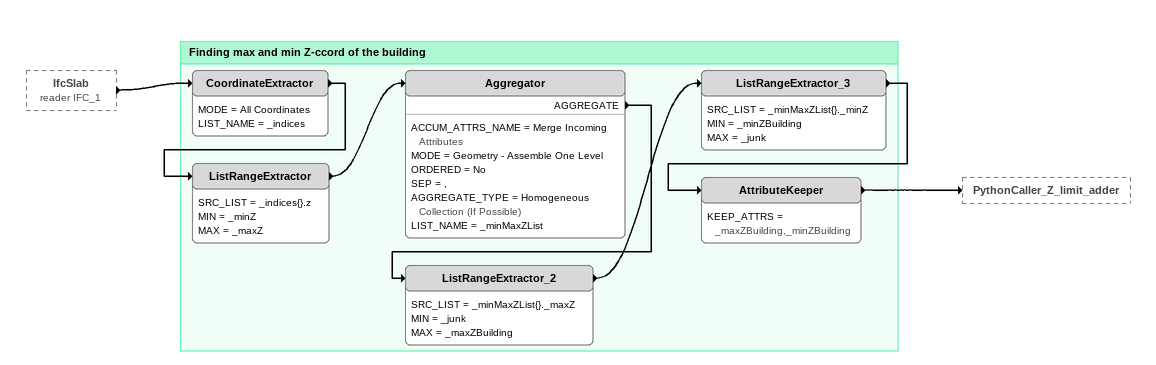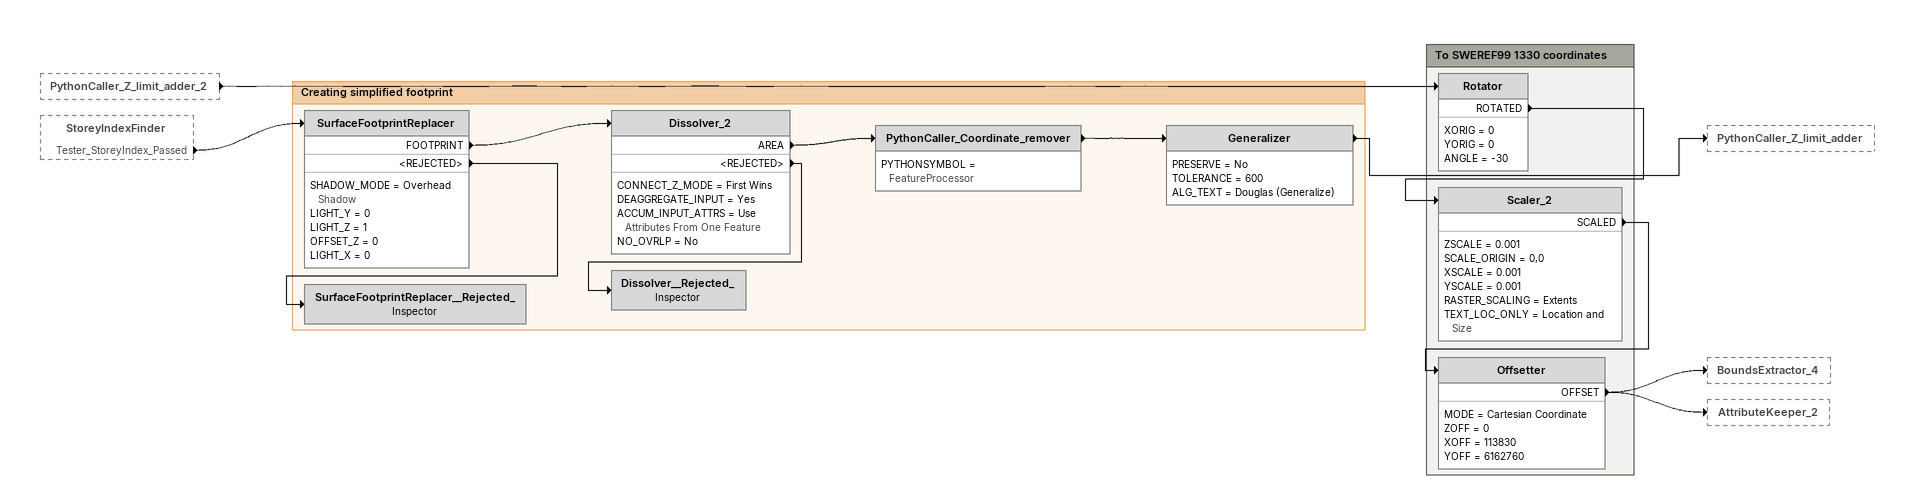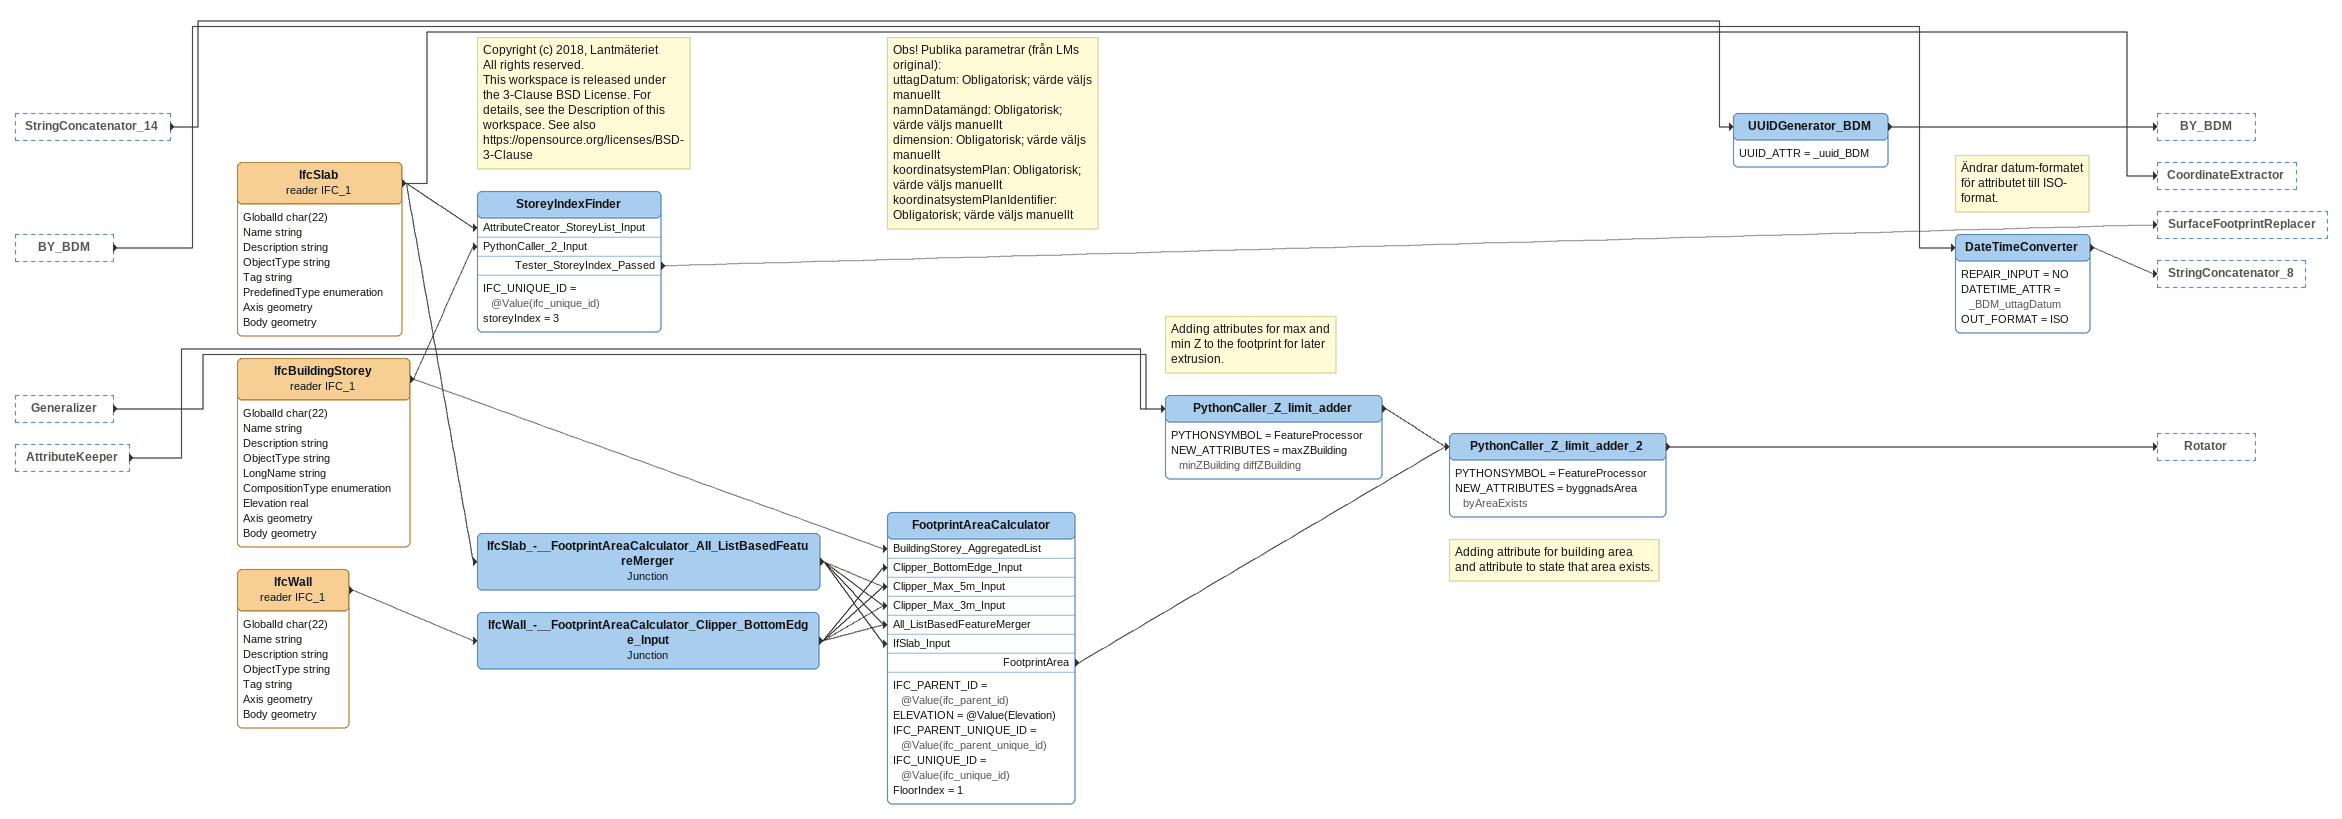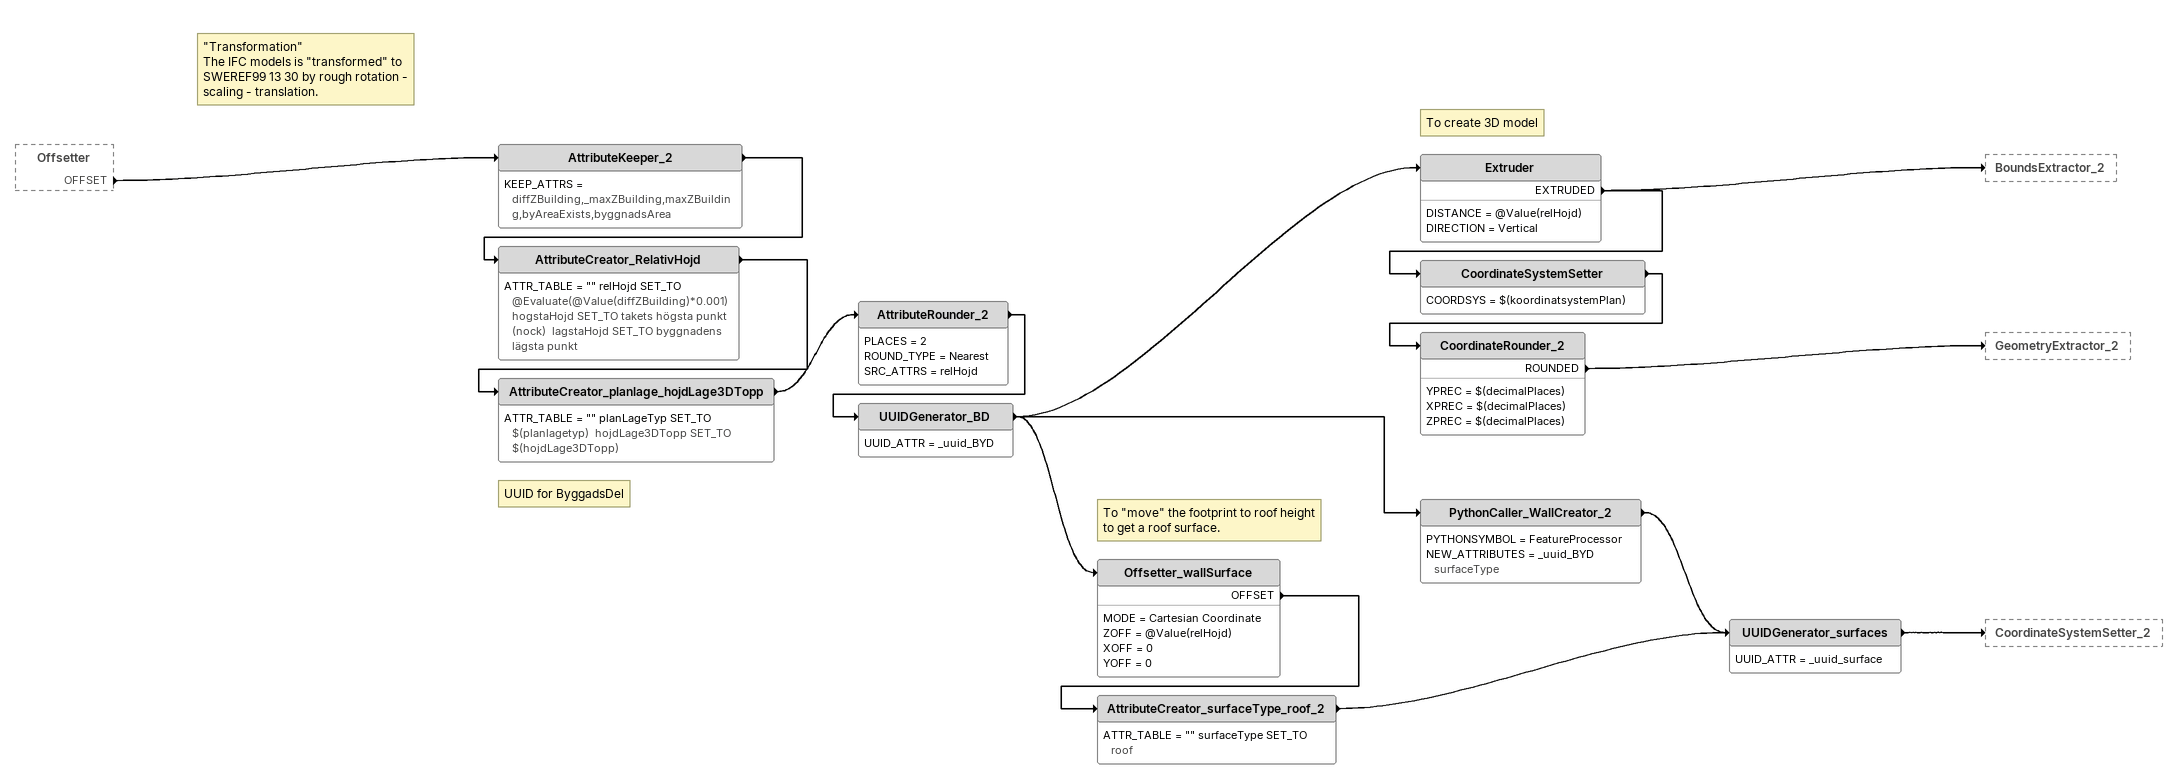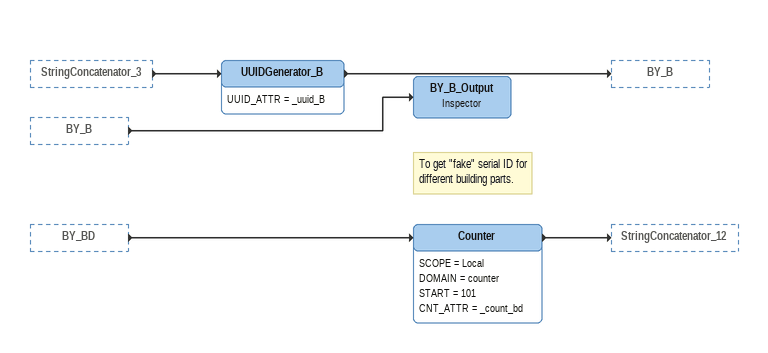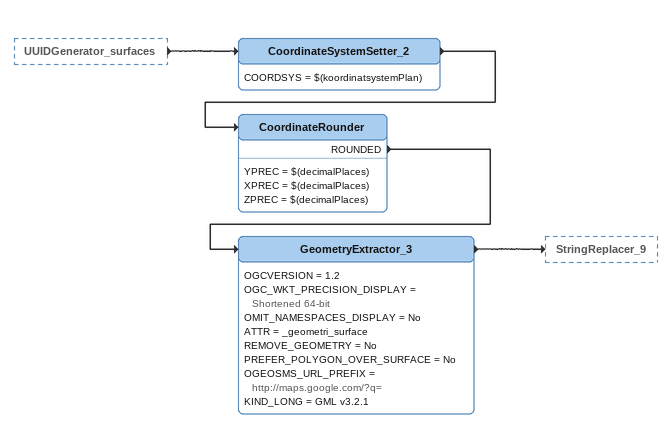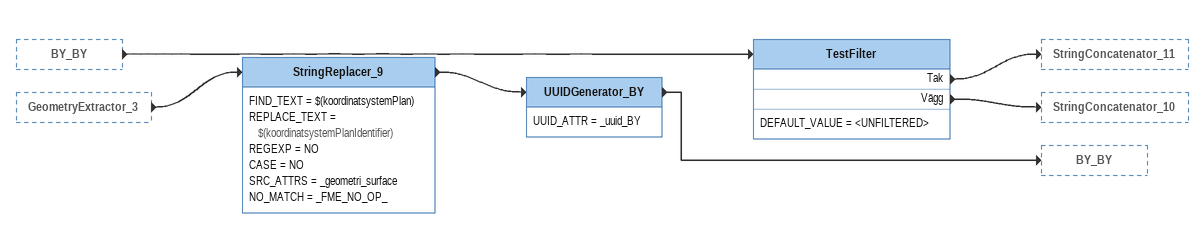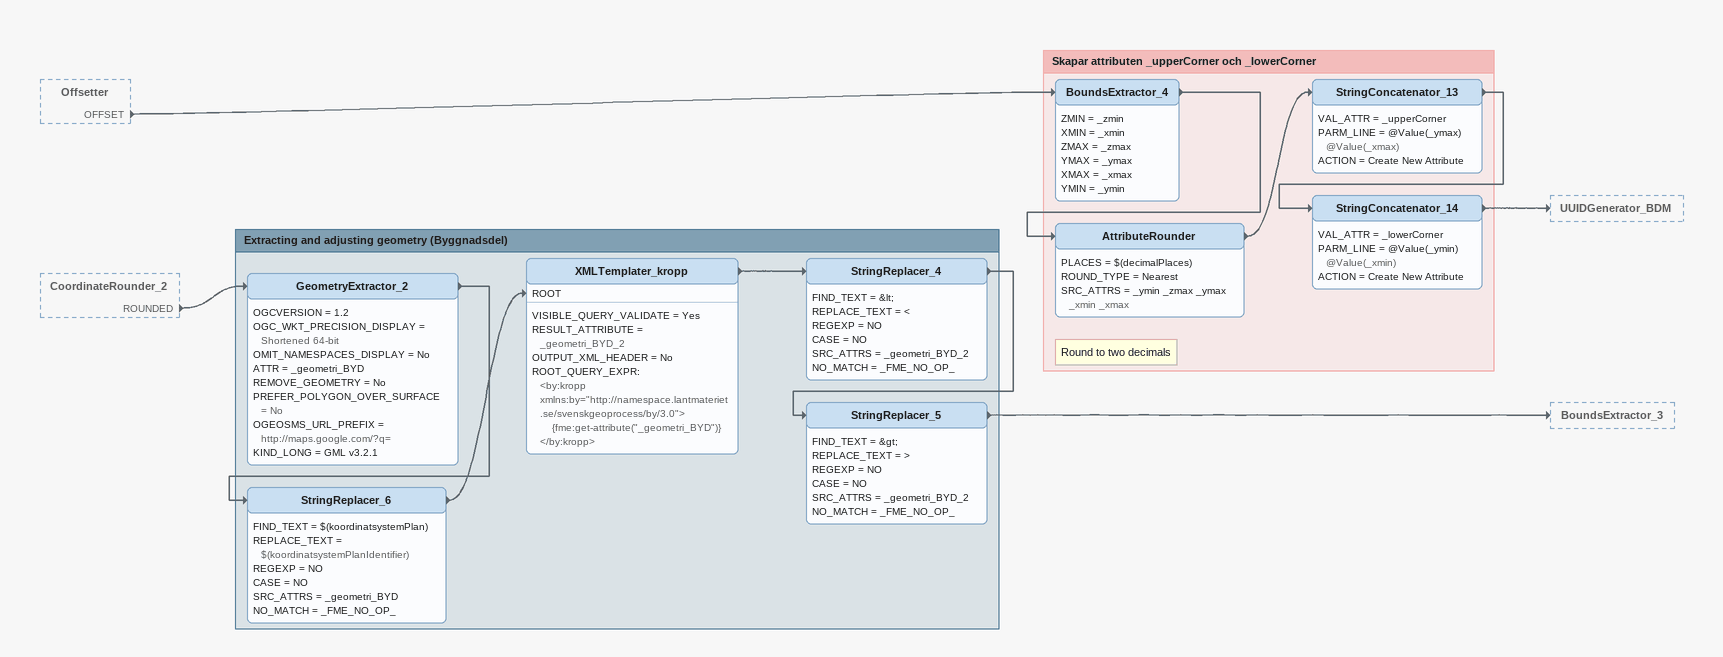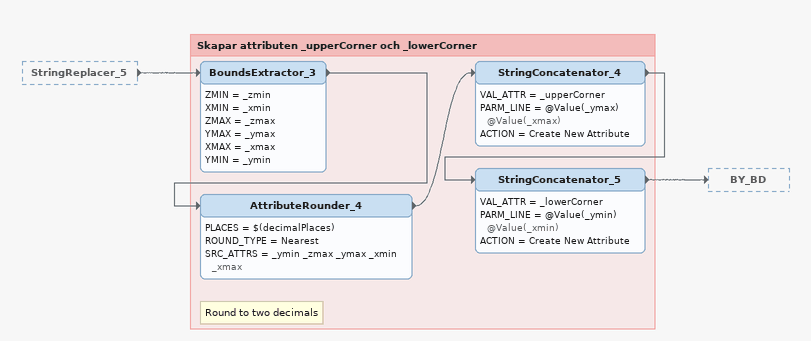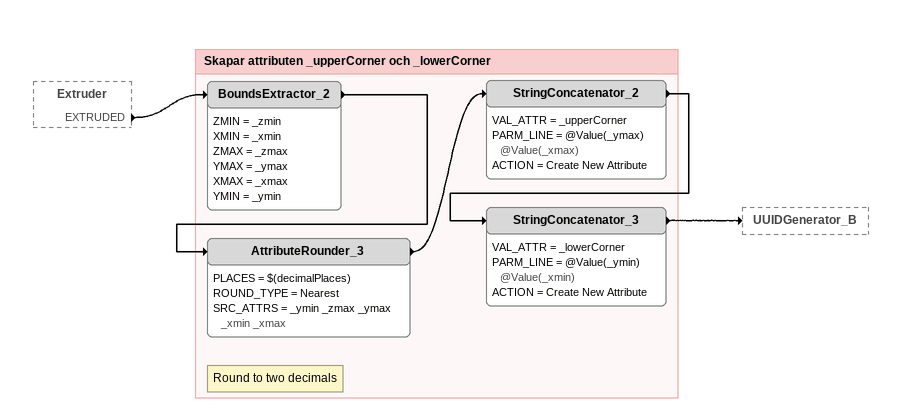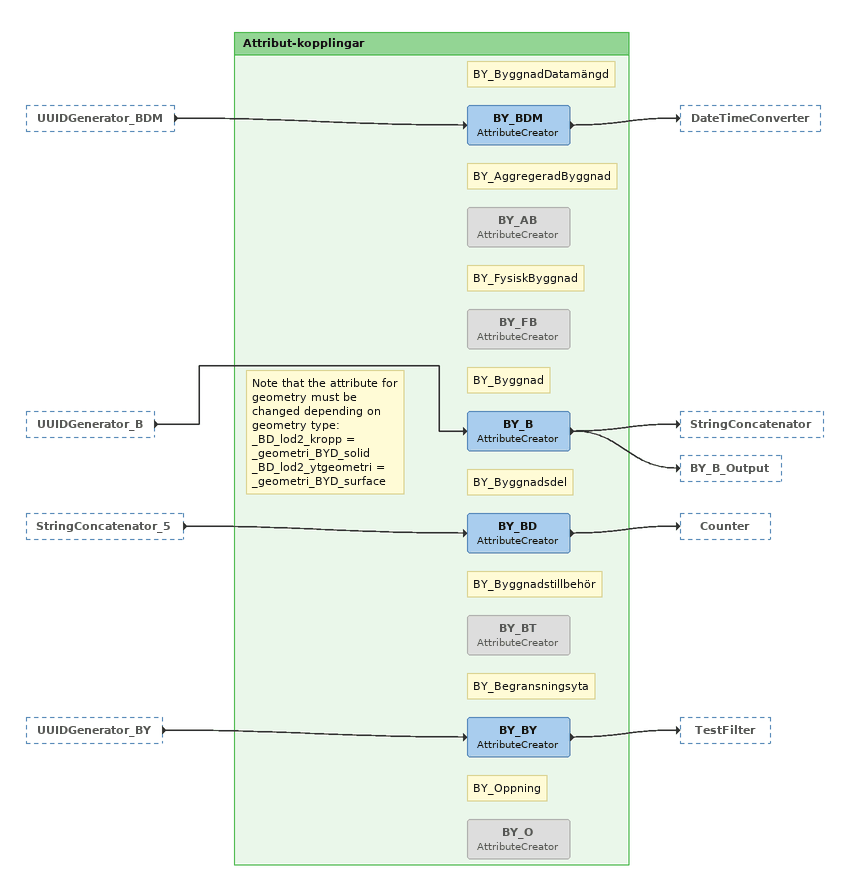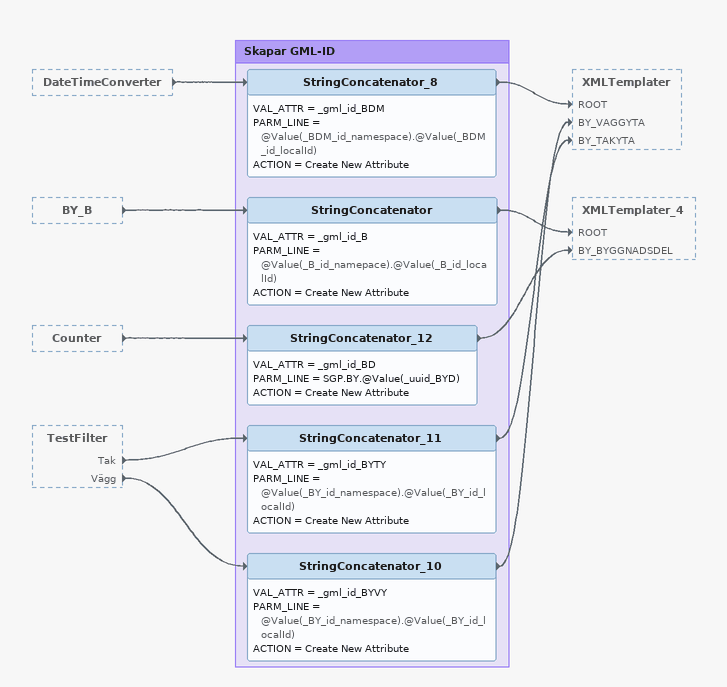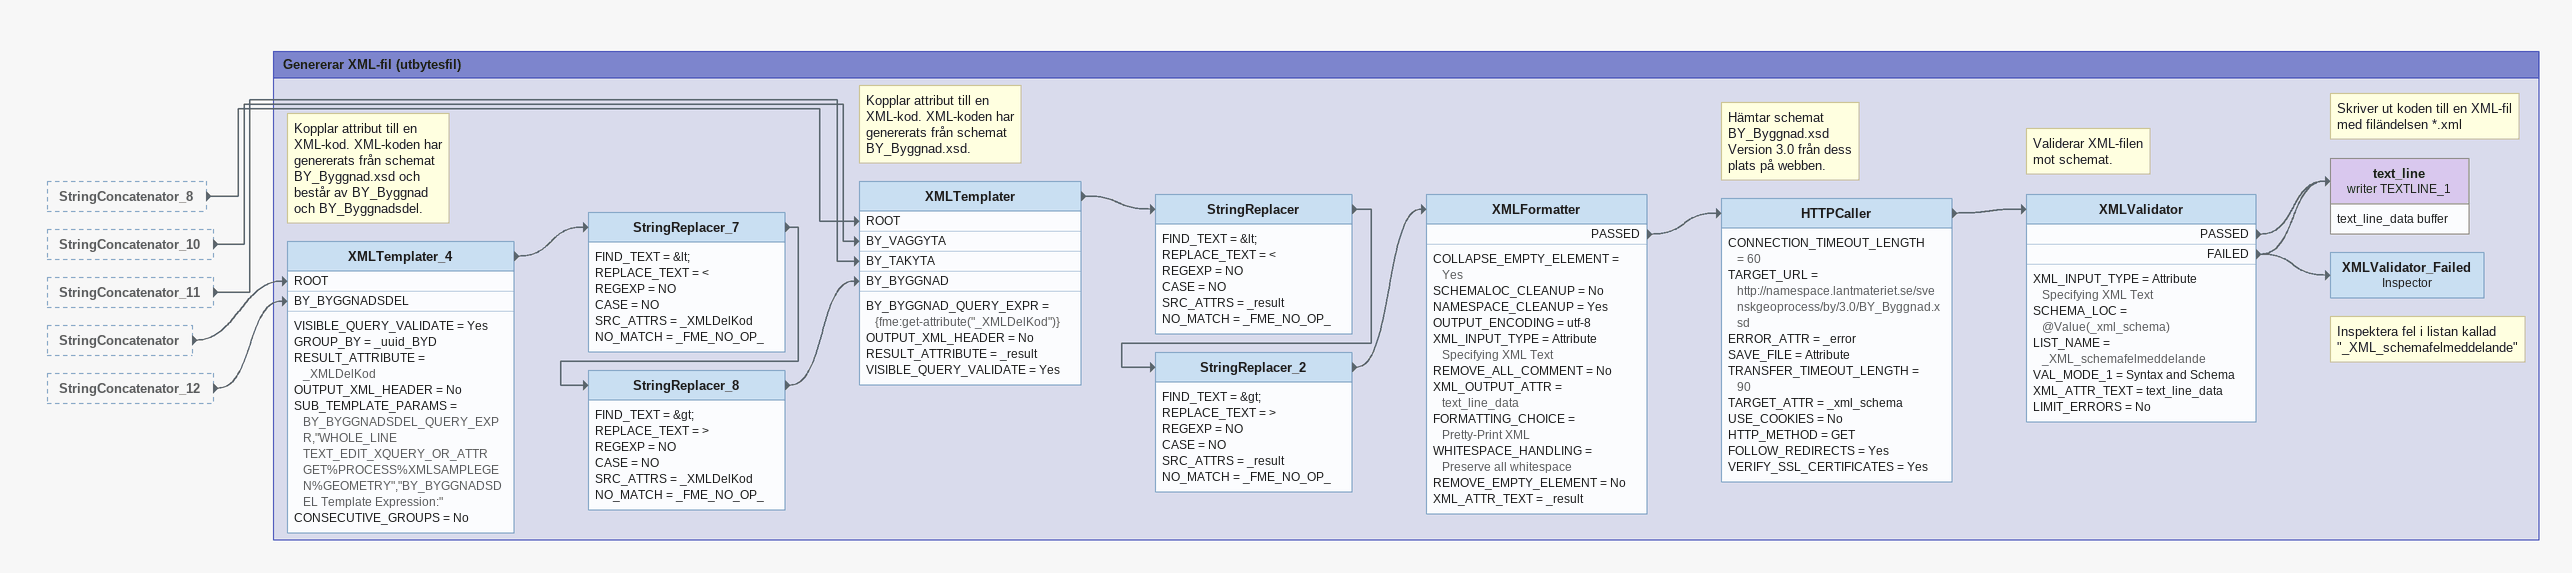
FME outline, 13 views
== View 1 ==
IfcSlab (reader IFC_1) [outside]
    -> CoordinateExtractor

Bookmark: Finding max and min Z-ccord of the building
CoordinateExtractor
    MODE = All Coordinates
    LIST_NAME = _indices
    -> ListRangeExtractor
ListRangeExtractor
    SRC_LIST = _indices{}.z
    MIN = _minZ
    MAX = _maxZ
    -> Aggregator
Aggregator
    ACCUM_ATTRS_NAME = Merge Incoming Attributes
    MODE = Geometry - Assemble One Level
    ORDERED = No
    SEP = ,
    AGGREGATE_TYPE = Homogeneous Collection (If Possible)
    LIST_NAME = _minMaxZList
    AGGREGATE -> ListRangeExtractor_2
ListRangeExtractor_2
    SRC_LIST = _minMaxZList{}._maxZ
    MIN = _junk
    MAX = _maxZBuilding
    -> ListRangeExtractor_3
ListRangeExtractor_3
    SRC_LIST = _minMaxZList{}._minZ
    MIN = _minZBuilding
    MAX = _junk
    -> AttributeKeeper
AttributeKeeper
    KEEP_ATTRS = _maxZBuilding,_minZBuilding
    -> PythonCaller_Z_limit_adder

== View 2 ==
PythonCaller_Z_limit_adder_2 [outside]
    -> Rotator
StoreyIndexFinder [outside]
    Tester_StoreyIndex_Passed -> SurfaceFootprintReplacer

Bookmark: Creating simplified footprint
SurfaceFootprintReplacer
    SHADOW_MODE = Overhead Shadow
    LIGHT_Y = 0
    LIGHT_Z = 1
    OFFSET_Z = 0
    LIGHT_X = 0
    FOOTPRINT -> Dissolver_2
    <REJECTED> -> SurfaceFootprintReplacer__Rejected_
Dissolver_2
    CONNECT_Z_MODE = First Wins
    DEAGGREGATE_INPUT = Yes
    ACCUM_INPUT_ATTRS = Use Attributes From One Feature
    NO_OVRLP = No
    AREA -> PythonCaller_Coordinate_remover
    <REJECTED> -> Dissolver__Rejected_
PythonCaller_Coordinate_remover
    PYTHONSYMBOL = FeatureProcessor
    -> Generalizer
Generalizer
    PRESERVE = No
    TOLERANCE = 600
    ALG_TEXT = Douglas (Generalize)
    -> PythonCaller_Z_limit_adder
Dissolver__Rejected_: Inspector
SurfaceFootprintReplacer__Rejected_: Inspector

Bookmark: To SWEREF99 1330 coordinates
Rotator
    XORIG = 0
    YORIG = 0
    ANGLE = -30
    ROTATED -> Scaler_2
Scaler_2
    ZSCALE = 0.001
    SCALE_ORIGIN = 0,0
    XSCALE = 0.001
    YSCALE = 0.001
    RASTER_SCALING = Extents
    TEXT_LOC_ONLY = Location and Size
    SCALED -> Offsetter
Offsetter
    MODE = Cartesian Coordinate
    ZOFF = 0
    XOFF = 113830
    YOFF = 6162760
    OFFSET -> BoundsExtractor_4
    OFFSET -> AttributeKeeper_2

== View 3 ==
StringConcatenator_14 [outside]
    -> UUIDGenerator_BDM
BY_BDM [outside]
    -> DateTimeConverter
Generalizer [outside]
    -> PythonCaller_Z_limit_adder
AttributeKeeper [outside]
    -> PythonCaller_Z_limit_adder
IfcSlab (reader IFC_1)
    attributes: GlobalId char(22), Name string, Description string, ObjectType string, Tag string, PredefinedType enumeration, Axis geometry, Body geometry
    -> StoreyIndexFinder [AttributeCreator_StoreyList_Input]
    -> CoordinateExtractor
    -> IfcSlab_-__FootprintAreaCalculator_All_ListBasedFeatureMerger
IfcSlab_-__FootprintAreaCalculator_All_ListBasedFeatureMerger: Junction
    -> FootprintAreaCalculator [IfSlab_Input]
    -> FootprintAreaCalculator [All_ListBasedFeatureMerger]
    -> FootprintAreaCalculator [Clipper_Max_3m_Input]
    -> FootprintAreaCalculator [Clipper_Max_5m_Input]
IfcBuildingStorey (reader IFC_1)
    attributes: GlobalId char(22), Name string, Description string, ObjectType string, LongName string, CompositionType enumeration, Elevation real, Axis geometry, Body geometry
    -> StoreyIndexFinder [PythonCaller_2_Input]
    -> FootprintAreaCalculator [BuildingStorey_AggregatedList]
Note: Copyright (c) 2018, Lantmäteriet / All rights reserved. / This workspace is released under the 3-Clause BSD License. For details, see the Description of this workspace. See also https://opensource.org/licenses/BSD-3-Clause
Note: Obs! Publika parametrar (från LMs original): / uttagDatum: Obligatorisk; värde väljs manuellt / namnDatamängd: Obligatorisk; värde väljs manuellt / dimension: Obligatorisk; värde väljs manuellt / koordinatsystemPlan: Obligatorisk; värde väljs manuellt / koordinatsystemPlanIdentifier: Obligatorisk; värde väljs manuellt
StoreyIndexFinder
    IFC_UNIQUE_ID = @Value(ifc_unique_id)
    storeyIndex = 3
    Tester_StoreyIndex_Passed -> SurfaceFootprintReplacer
Note: Adding attributes for max and / min Z to the footprint for later / extrusion.
PythonCaller_Z_limit_adder
    PYTHONSYMBOL = FeatureProcessor
    NEW_ATTRIBUTES = maxZBuilding minZBuilding diffZBuilding
    -> PythonCaller_Z_limit_adder_2
IfcWall (reader IFC_1)
    attributes: GlobalId char(22), Name string, Description string, ObjectType string, Tag string, Axis geometry, Body geometry
    -> IfcWall_-__FootprintAreaCalculator_Clipper_BottomEdge_Input
IfcWall_-__FootprintAreaCalculator_Clipper_BottomEdge_Input: Junction
    -> FootprintAreaCalculator [Clipper_BottomEdge_Input]
    -> FootprintAreaCalculator [Clipper_Max_5m_Input]
    -> FootprintAreaCalculator [Clipper_Max_3m_Input]
    -> FootprintAreaCalculator [All_ListBasedFeatureMerger]
FootprintAreaCalculator
    IFC_PARENT_ID = @Value(ifc_parent_id)
    ELEVATION = @Value(Elevation)
    IFC_PARENT_UNIQUE_ID = @Value(ifc_parent_unique_id)
    IFC_UNIQUE_ID = @Value(ifc_unique_id)
    FloorIndex = 1
    FootprintArea -> PythonCaller_Z_limit_adder_2
Note: Adding attribute for building area / and attribute to state that area exists.
PythonCaller_Z_limit_adder_2
    PYTHONSYMBOL = FeatureProcessor
    NEW_ATTRIBUTES = byggnadsArea byAreaExists
    -> Rotator
UUIDGenerator_BDM
    UUID_ATTR = _uuid_BDM
    -> BY_BDM
Note: Ändrar datum-formatet / för attributet till ISO- / format.
DateTimeConverter
    REPAIR_INPUT = NO
    DATETIME_ATTR = _BDM_uttagDatum
    OUT_FORMAT = ISO
    -> StringConcatenator_8

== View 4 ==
Offsetter [outside]
    OFFSET -> AttributeKeeper_2
AttributeKeeper_2
    KEEP_ATTRS = diffZBuilding,_maxZBuilding,maxZBuilding,byAreaExists,byggnadsArea
    -> AttributeCreator_RelativHojd
AttributeCreator_RelativHojd
    ATTR_TABLE = "" relHojd SET_TO @Evaluate(@Value(diffZBuilding)*0.001)  hogstaHojd SET_TO takets högsta punkt (nock)  lagstaHojd SET_TO byggnadens lägsta punkt
    -> AttributeCreator_planlage_hojdLage3DTopp
Note: "Transformation" / The IFC models is "transformed" to SWEREF99 13 30 by rough rotation - scaling - translation.
AttributeCreator_planlage_hojdLage3DTopp
    ATTR_TABLE = "" planLageTyp SET_TO $(planlagetyp)  hojdLage3DTopp SET_TO $(hojdLage3DTopp)
    -> AttributeRounder_2
AttributeRounder_2
    PLACES = 2
    ROUND_TYPE = Nearest
    SRC_ATTRS = relHojd
    -> UUIDGenerator_BD
Note: UUID for ByggadsDel
UUIDGenerator_BD
    UUID_ATTR = _uuid_BYD
    -> Extruder
    -> PythonCaller_WallCreator_2
    -> Offsetter_wallSurface
Note: To create 3D model
Extruder
    DISTANCE = @Value(relHojd)
    DIRECTION = Vertical
    EXTRUDED -> CoordinateSystemSetter
    EXTRUDED -> BoundsExtractor_2
CoordinateSystemSetter
    COORDSYS = $(koordinatsystemPlan)
    -> CoordinateRounder_2
CoordinateRounder_2
    YPREC = $(decimalPlaces)
    XPREC = $(decimalPlaces)
    ZPREC = $(decimalPlaces)
    ROUNDED -> GeometryExtractor_2
PythonCaller_WallCreator_2
    PYTHONSYMBOL = FeatureProcessor
    NEW_ATTRIBUTES = _uuid_BYD surfaceType
    -> UUIDGenerator_surfaces
Note: To "move" the footprint to roof height / to get a roof surface.
Offsetter_wallSurface
    MODE = Cartesian Coordinate
    ZOFF = @Value(relHojd)
    XOFF = 0
    YOFF = 0
    OFFSET -> AttributeCreator_surfaceType_roof_2
AttributeCreator_surfaceType_roof_2
    ATTR_TABLE = "" surfaceType SET_TO roof
    -> UUIDGenerator_surfaces
UUIDGenerator_surfaces
    UUID_ATTR = _uuid_surface
    -> CoordinateSystemSetter_2

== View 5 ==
StringConcatenator_3 [outside]
    -> UUIDGenerator_B
BY_B [outside]
    -> BY_B_Output
BY_BD [outside]
    -> Counter
Note: To get "fake" serial ID for / different building parts.
Counter
    SCOPE = Local
    DOMAIN = counter
    START = 101
    CNT_ATTR = _count_bd
    -> StringConcatenator_12
UUIDGenerator_B
    UUID_ATTR = _uuid_B
    -> BY_B
BY_B_Output: Inspector

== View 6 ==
UUIDGenerator_surfaces [outside]
    -> CoordinateSystemSetter_2
CoordinateSystemSetter_2
    COORDSYS = $(koordinatsystemPlan)
    -> CoordinateRounder
CoordinateRounder
    YPREC = $(decimalPlaces)
    XPREC = $(decimalPlaces)
    ZPREC = $(decimalPlaces)
    ROUNDED -> GeometryExtractor_3
GeometryExtractor_3
    OGCVERSION = 1.2
    OGC_WKT_PRECISION_DISPLAY = Shortened 64-bit
    OMIT_NAMESPACES_DISPLAY = No
    ATTR = _geometri_surface
    REMOVE_GEOMETRY = No
    PREFER_POLYGON_OVER_SURFACE = No
    OGEOSMS_URL_PREFIX = http://maps.google.com/?q=
    KIND_LONG = GML v3.2.1
    -> StringReplacer_9

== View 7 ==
BY_BY [outside]
    -> TestFilter
GeometryExtractor_3 [outside]
    -> StringReplacer_9
StringReplacer_9
    FIND_TEXT = $(koordinatsystemPlan)
    REPLACE_TEXT = $(koordinatsystemPlanIdentifier)
    REGEXP = NO
    CASE = NO
    SRC_ATTRS = _geometri_surface
    NO_MATCH = _FME_NO_OP_
    -> UUIDGenerator_BY
UUIDGenerator_BY
    UUID_ATTR = _uuid_BY
    -> BY_BY
TestFilter
    DEFAULT_VALUE = <UNFILTERED>
    Tak -> StringConcatenator_11
    Vägg -> StringConcatenator_10

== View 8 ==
Offsetter [outside]
    OFFSET -> BoundsExtractor_4
CoordinateRounder_2 [outside]
    ROUNDED -> GeometryExtractor_2

Bookmark: Skapar attributen _upperCorner och _lowerCorner
BoundsExtractor_4
    ZMIN = _zmin
    XMIN = _xmin
    ZMAX = _zmax
    YMAX = _ymax
    XMAX = _xmax
    YMIN = _ymin
    -> AttributeRounder
Note: Round to two decimals
AttributeRounder
    PLACES = $(decimalPlaces)
    ROUND_TYPE = Nearest
    SRC_ATTRS = _ymin _zmax _ymax _xmin _xmax
    -> StringConcatenator_13
StringConcatenator_13
    VAL_ATTR = _upperCorner
    PARM_LINE = @Value(_ymax) @Value(_xmax)
    ACTION = Create New Attribute
    -> StringConcatenator_14
StringConcatenator_14
    VAL_ATTR = _lowerCorner
    PARM_LINE = @Value(_ymin) @Value(_xmin)
    ACTION = Create New Attribute
    -> UUIDGenerator_BDM

Bookmark: Extracting and adjusting geometry (Byggnadsdel)
GeometryExtractor_2
    OGCVERSION = 1.2
    OGC_WKT_PRECISION_DISPLAY = Shortened 64-bit
    OMIT_NAMESPACES_DISPLAY = No
    ATTR = _geometri_BYD
    REMOVE_GEOMETRY = No
    PREFER_POLYGON_OVER_SURFACE = No
    OGEOSMS_URL_PREFIX = http://maps.google.com/?q=
    KIND_LONG = GML v3.2.1
    -> StringReplacer_6
StringReplacer_6
    FIND_TEXT = $(koordinatsystemPlan)
    REPLACE_TEXT = $(koordinatsystemPlanIdentifier)
    REGEXP = NO
    CASE = NO
    SRC_ATTRS = _geometri_BYD
    NO_MATCH = _FME_NO_OP_
    -> XMLTemplater_kropp [ROOT]
XMLTemplater_kropp
    VISIBLE_QUERY_VALIDATE = Yes
    RESULT_ATTRIBUTE = _geometri_BYD_2
    OUTPUT_XML_HEADER = No
    ROOT_QUERY_EXPR:
      <by:kropp xmlns:by="http://namespace.lantmateriet.se/svenskgeoprocess/by/3.0">
          {fme:get-attribute("_geometri_BYD")}
      </by:kropp>
    -> StringReplacer_4
StringReplacer_4
    FIND_TEXT = &lt;
    REPLACE_TEXT = <
    REGEXP = NO
    CASE = NO
    SRC_ATTRS = _geometri_BYD_2
    NO_MATCH = _FME_NO_OP_
    -> StringReplacer_5
StringReplacer_5
    FIND_TEXT = &gt;
    REPLACE_TEXT = >
    REGEXP = NO
    CASE = NO
    SRC_ATTRS = _geometri_BYD_2
    NO_MATCH = _FME_NO_OP_
    -> BoundsExtractor_3

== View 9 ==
StringReplacer_5 [outside]
    -> BoundsExtractor_3

Bookmark: Skapar attributen _upperCorner och _lowerCorner
BoundsExtractor_3
    ZMIN = _zmin
    XMIN = _xmin
    ZMAX = _zmax
    YMAX = _ymax
    XMAX = _xmax
    YMIN = _ymin
    -> AttributeRounder_4
Note: Round to two decimals
AttributeRounder_4
    PLACES = $(decimalPlaces)
    ROUND_TYPE = Nearest
    SRC_ATTRS = _ymin _zmax _ymax _xmin _xmax
    -> StringConcatenator_4
StringConcatenator_4
    VAL_ATTR = _upperCorner
    PARM_LINE = @Value(_ymax) @Value(_xmax)
    ACTION = Create New Attribute
    -> StringConcatenator_5
StringConcatenator_5
    VAL_ATTR = _lowerCorner
    PARM_LINE = @Value(_ymin) @Value(_xmin)
    ACTION = Create New Attribute
    -> BY_BD

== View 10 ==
Extruder [outside]
    EXTRUDED -> BoundsExtractor_2

Bookmark: Skapar attributen _upperCorner och _lowerCorner
BoundsExtractor_2
    ZMIN = _zmin
    XMIN = _xmin
    ZMAX = _zmax
    YMAX = _ymax
    XMAX = _xmax
    YMIN = _ymin
    -> AttributeRounder_3
Note: Round to two decimals
AttributeRounder_3
    PLACES = $(decimalPlaces)
    ROUND_TYPE = Nearest
    SRC_ATTRS = _ymin _zmax _ymax _xmin _xmax
    -> StringConcatenator_2
StringConcatenator_2
    VAL_ATTR = _upperCorner
    PARM_LINE = @Value(_ymax) @Value(_xmax)
    ACTION = Create New Attribute
    -> StringConcatenator_3
StringConcatenator_3
    VAL_ATTR = _lowerCorner
    PARM_LINE = @Value(_ymin) @Value(_xmin)
    ACTION = Create New Attribute
    -> UUIDGenerator_B

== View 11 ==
UUIDGenerator_BDM [outside]
    -> BY_BDM
UUIDGenerator_B [outside]
    -> BY_B
StringConcatenator_5 [outside]
    -> BY_BD
UUIDGenerator_BY [outside]
    -> BY_BY

Bookmark: Attribut-kopplingar
Note: BY_ByggnadDatamängd
BY_BDM: AttributeCreator
    -> DateTimeConverter
Note: Note that the attribute for geometry must be / changed depending on geometry type: / _BD_lod2_kropp = _geometri_BYD_solid / _BD_lod2_ytgeometri = _geometri_BYD_surface
Note: BY_Byggnadsdel
BY_BD: AttributeCreator
    -> Counter
Note: BY_Byggnad
BY_B: AttributeCreator
    -> StringConcatenator
    -> BY_B_Output
Note: BY_Begransningsyta
BY_BY: AttributeCreator
    -> TestFilter
Note: BY_AggregeradByggnad
BY_AB: AttributeCreator [off]
Note: BY_FysiskByggnad
BY_FB: AttributeCreator [off]
Note: BY_Byggnadstillbehör
BY_BT: AttributeCreator [off]
Note: BY_Oppning
BY_O: AttributeCreator [off]

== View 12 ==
DateTimeConverter [outside]
    -> StringConcatenator_8
BY_B [outside]
    -> StringConcatenator
Counter [outside]
    -> StringConcatenator_12
TestFilter [outside]
    Tak -> StringConcatenator_11
    Vägg -> StringConcatenator_10

Bookmark: Skapar GML-ID
StringConcatenator_8
    VAL_ATTR = _gml_id_BDM
    PARM_LINE = @Value(_BDM_id_namespace).@Value(_BDM_id_localId)
    ACTION = Create New Attribute
    -> XMLTemplater [ROOT]
StringConcatenator_12
    VAL_ATTR = _gml_id_BD
    PARM_LINE = SGP.BY.@Value(_uuid_BYD)
    ACTION = Create New Attribute
    -> XMLTemplater_4 [BY_BYGGNADSDEL]
StringConcatenator
    VAL_ATTR = _gml_id_B
    PARM_LINE = @Value(_B_id_namepace).@Value(_B_id_localId)
    ACTION = Create New Attribute
    -> XMLTemplater_4 [ROOT]
StringConcatenator_11
    VAL_ATTR = _gml_id_BYTY
    PARM_LINE = @Value(_BY_id_namespace).@Value(_BY_id_localId)
    ACTION = Create New Attribute
    -> XMLTemplater [BY_TAKYTA]
StringConcatenator_10
    VAL_ATTR = _gml_id_BYVY
    PARM_LINE = @Value(_BY_id_namespace).@Value(_BY_id_localId)
    ACTION = Create New Attribute
    -> XMLTemplater [BY_VAGGYTA]

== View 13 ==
StringConcatenator_8 [outside]
    -> XMLTemplater [ROOT]
StringConcatenator_10 [outside]
    -> XMLTemplater [BY_VAGGYTA]
StringConcatenator_11 [outside]
    -> XMLTemplater [BY_TAKYTA]
StringConcatenator [outside]
    -> XMLTemplater_4 [ROOT]
StringConcatenator_12 [outside]
    -> XMLTemplater_4 [BY_BYGGNADSDEL]

Bookmark: Genererar XML-fil (utbytesfil)
Note: Kopplar attribut till en / XML-kod. XML-koden har / genererats från schemat / BY_Byggnad.xsd och / består av BY_Byggnad / och BY_Byggnadsdel.
XMLTemplater_4
    VISIBLE_QUERY_VALIDATE = Yes
    GROUP_BY = _uuid_BYD
    RESULT_ATTRIBUTE = _XMLDelKod
    OUTPUT_XML_HEADER = No
    SUB_TEMPLATE_PARAMS = BY_BYGGNADSDEL_QUERY_EXPR,"WHOLE_LINE TEXT_EDIT_XQUERY_OR_ATTR GET%PROCESS%XMLSAMPLEGEN%GEOMETRY","BY_BYGGNADSDEL Template Expression:"
    CONSECUTIVE_GROUPS = No
    -> StringReplacer_7
StringReplacer_7
    FIND_TEXT = &lt;
    REPLACE_TEXT = <
    REGEXP = NO
    CASE = NO
    SRC_ATTRS = _XMLDelKod
    NO_MATCH = _FME_NO_OP_
    -> StringReplacer_8
StringReplacer_8
    FIND_TEXT = &gt;
    REPLACE_TEXT = >
    REGEXP = NO
    CASE = NO
    SRC_ATTRS = _XMLDelKod
    NO_MATCH = _FME_NO_OP_
    -> XMLTemplater [BY_BYGGNAD]
Note: Kopplar attribut till en / XML-kod. XML-koden har / genererats från schemat / BY_Byggnad.xsd.
XMLTemplater
    BY_BYGGNAD_QUERY_EXPR = {fme:get-attribute("_XMLDelKod")}
    OUTPUT_XML_HEADER = No
    RESULT_ATTRIBUTE = _result
    VISIBLE_QUERY_VALIDATE = Yes
    -> StringReplacer
StringReplacer
    FIND_TEXT = &lt;
    REPLACE_TEXT = <
    REGEXP = NO
    CASE = NO
    SRC_ATTRS = _result
    NO_MATCH = _FME_NO_OP_
    -> StringReplacer_2
StringReplacer_2
    FIND_TEXT = &gt;
    REPLACE_TEXT = >
    REGEXP = NO
    CASE = NO
    SRC_ATTRS = _result
    NO_MATCH = _FME_NO_OP_
    -> XMLFormatter
XMLFormatter
    COLLAPSE_EMPTY_ELEMENT = Yes
    SCHEMALOC_CLEANUP = No
    NAMESPACE_CLEANUP = Yes
    OUTPUT_ENCODING = utf-8
    XML_INPUT_TYPE = Attribute Specifying XML Text
    REMOVE_ALL_COMMENT = No
    XML_OUTPUT_ATTR = text_line_data
    FORMATTING_CHOICE = Pretty-Print XML
    WHITESPACE_HANDLING = Preserve all whitespace
    REMOVE_EMPTY_ELEMENT = No
    XML_ATTR_TEXT = _result
    PASSED -> HTTPCaller
Note: Hämtar schemat / BY_Byggnad.xsd / Version 3.0 från dess / plats på webben.
HTTPCaller
    CONNECTION_TIMEOUT_LENGTH = 60
    TARGET_URL = http://namespace.lantmateriet.se/svenskgeoprocess/by/3.0/BY_Byggnad.xsd
    ERROR_ATTR = _error
    SAVE_FILE = Attribute
    TRANSFER_TIMEOUT_LENGTH = 90
    TARGET_ATTR = _xml_schema
    USE_COOKIES = No
    HTTP_METHOD = GET
    FOLLOW_REDIRECTS = Yes
    VERIFY_SSL_CERTIFICATES = Yes
    -> XMLValidator
Note: Validerar XML-filen / mot schemat.
XMLValidator
    XML_INPUT_TYPE = Attribute Specifying XML Text
    SCHEMA_LOC = @Value(_xml_schema)
    LIST_NAME = _XML_schemafelmeddelande
    VAL_MODE_1 = Syntax and Schema
    XML_ATTR_TEXT = text_line_data
    LIMIT_ERRORS = No
    PASSED -> text_line (writer TEXTLINE_1)
    FAILED -> XMLValidator_Failed
    FAILED -> text_line (writer TEXTLINE_1)
Note: Skriver ut koden till en XML-fil / med filändelsen *.xml
text_line (writer TEXTLINE_1)
    attributes: text_line_data buffer
Note: Inspektera fel i listan kallad / "_XML_schemafelmeddelande"
XMLValidator_Failed: Inspector
